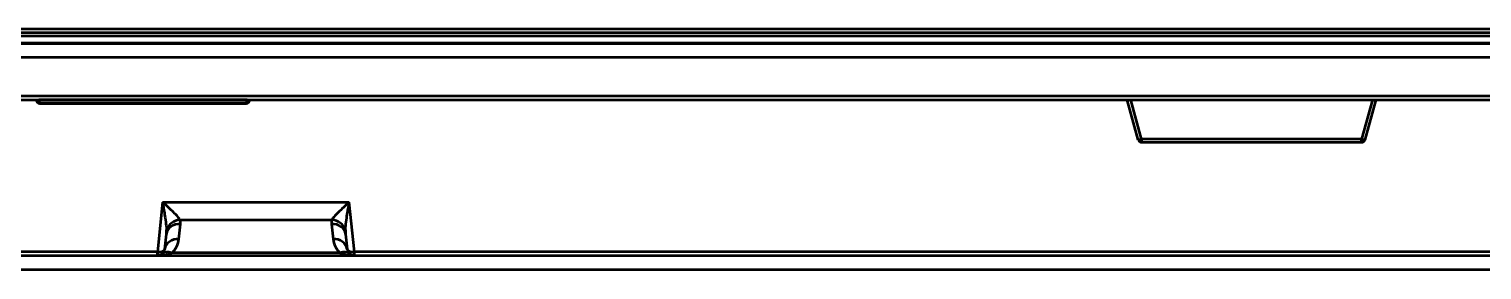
# Model space of a CAD drawing. Header units: millimetres. Extents: x 0 to 2219, y -32 to 1188.
# Drawn here: x 1174.5 to 1380.3, y 318.9 to 353 of the extents above; entities that cross this region are included whole.
import ezdxf

# ---------------------------------------------------------------- set-up
doc = ezdxf.new("R2010")
doc.units = ezdxf.units.MM
doc.header["$LTSCALE"] = 2
doc.layers.add('Sichtbar (ISO)', color=7, linetype='Continuous', lineweight=50)
doc.layers.add('Sichtbar schmal (ISO)', color=7, linetype='Continuous', lineweight=50)

msp = doc.modelspace()

# ---------------------------------------------------------------- linework, layer by layer
at = {"layer": 'Sichtbar (ISO)'}
for p, q in [((1597.678817896982, 352.9723251821728), (1097.678817896982, 352.9723251821727)), ((1597.678817896982, 350.9723251821782), (1097.678817896982, 350.9723251821782)), ((1597.678817896982, 348.97232518218), (1097.678817896982, 348.97232518218)), ((1170.941806360659, 342.9723251821798), (1175.828852379436, 342.9723251821798)), ((1175.544843300767, 342.9723251821795), (1175.579518477827, 342.8429156596281)), ((1175.828852379436, 342.9723251821798), (1205.528783414529, 342.9723251821798)), ((1205.419190174842, 342.9597047265292), (1175.938445619122, 342.9597047265292)), ((1176.062481390972, 342.4723251821794), (1205.295154402993, 342.4723251821794)), ((1205.528783414529, 342.9723251821798), (1330.415829426079, 342.9723251821798)), ((1205.778117316137, 342.8429156596281), (1205.812792493198, 342.9723251821795)), ((1331.623962099971, 337.3393555756223), (1330.069975217201, 342.9723251821797)), ((1330.576458581344, 342.9729499045002), (1364.78117721262, 342.9729499045003)), ((1365.287660576763, 342.9723251821798), (1363.733673693993, 337.3393555756223)), ((1364.941806360659, 342.9723251821799), (1489.828852379435, 342.9723251821799)), ((1332.105957000081, 336.9723251821796), (1363.251678793883, 336.9723251821796)), ((1193.772935748053, 321.8677967189046), (1193.996134339937, 323.9913894677575)), ((1219.361501454028, 323.9913894677575), (1219.584700045912, 321.8677967189046)), ((1104.072562414604, 320.9723251821724), (1192.725861735051, 320.9723251821724)), ((1192.778413852684, 320.9723251821724), (1192.725861735051, 320.9723251821724)), ((1192.778413852684, 320.9723251821698), (1220.57922194128, 320.9723251821698)), ((1220.631774058913, 320.9723251821724), (1220.57922194128, 320.9723251821724)), ((1220.631774058913, 320.9723251821724), (1474.725861735051, 320.9723251821725))]:
    msp.add_line(p, q, dxfattribs=at)
for centre, radius, start, end in [((1176.062481390971, 342.9723251821793), 0.4999999999999697, 195.0000000000135, 270.0000000000163), ((1205.295154402993, 342.9723251821793), 0.4999999999999893, 270, 345.0000000000064), ((1332.105957000081, 337.4723251821796), 0.5, 195.4227684567886, 270), ((1363.251678793883, 337.4723251821796), 0.5000000000000001, 270.0000000000326, 344.5772315432114), ((1192.778413852684, 321.9723251821723), 0.9999999999999925, 270, 354.0000000000052), ((1220.57922194128, 321.9723251821723), 0.9999999999999925, 186.0000000000029, 270.0000000000081)]:
    msp.add_arc(centre, radius, start, end, dxfattribs=at)
for centre, major_axis, ratio, start_param, end_param in [((1175.924993804943, 343.4854358386483), (0.1365348717038319, -0.5095550782035991), 0.9478129721465762, 5.814922707019011, 6.034477698083963), ((1205.432641989021, 343.4854358386483), (-0.1365348717038297, -0.5095550782035998), 0.947812972146576, 0.248707609095618, 0.4682626001605694)]:
    msp.add_ellipse(centre, major_axis=major_axis, ratio=ratio, start_param=start_param, end_param=end_param, dxfattribs=at)
for points in [[(1330.415829426079, 342.9723251821798), (1330.468647395534, 342.9723251821019), (1330.523776486265, 342.9729499045002), (1330.576458581344, 342.9729499045002)], [(1364.78117721262, 342.9729499045002), (1364.833859305297, 342.9729499045002), (1364.888910575902, 342.9721512140377), (1364.941806360659, 342.9723251821799)]]:
    msp.add_open_spline(points, degree=3, dxfattribs=at)
at = {"layer": 'Sichtbar schmal (ISO)'}
for p, q in [((1097.678817896982, 352.4723251821728), (1597.678817896982, 352.4723251821729)), ((1597.678817896982, 351.9723251821729), (1097.678817896982, 351.9723251821728)), ((1097.678817896982, 350.9466668312035), (1597.678817896982, 350.9466668312035)), ((1597.678817896982, 343.47232518218), (1097.678817896982, 343.4723251821799)), ((1176.062481390972, 342.4967969240319), (1175.938445619122, 342.9597047265292)), ((1176.062481390972, 342.4967969240319), (1176.062481390972, 342.4723251821794)), ((1205.295154402993, 342.4967969240319), (1176.062481390972, 342.4967969240319)), ((1205.419190174842, 342.9597047265292), (1205.295154402993, 342.4967969240319)), ((1205.295154402993, 342.4723251821794), (1205.295154402993, 342.4967969240319)), ((1332.105957000081, 337.4287473108059), (1330.576458581344, 342.9729499045002)), ((1364.78117721262, 342.9729499045003), (1363.251678793883, 337.4287473108059)), ((1332.105957000081, 337.4287473108059), (1332.105957000081, 336.9723251821796)), ((1363.251678793883, 337.4287473108059), (1332.105957000081, 337.4287473108059)), ((1363.251678793883, 336.9723251821796), (1363.251678793883, 337.4287473108059)), ((1193.463006634239, 328.4857904086103), (1192.725861735051, 321.4723251821726)), ((1193.463006634239, 328.4857904086103), (1219.894629159726, 328.4857904086103)), ((1220.631774058913, 321.4723251821726), (1219.894629159726, 328.4857904086103)), ((1195.761979538789, 323.297043880946), (1195.985178130673, 325.4206366297998)), ((1195.920063958357, 326.0283342756821), (1217.437571835607, 326.0283342756821)), ((1217.372457663291, 325.4206366297998), (1217.595656255175, 323.297043880946)), ((1192.725861735051, 321.4723251821726), (1104.072562414604, 321.4723251821725)), ((1192.725861735051, 320.9723251821725), (1192.725861735051, 321.4723251821726)), ((1192.725861735051, 321.4723251821725), (1192.830391775389, 321.4668620823559)), ((1218.625493401358, 321.3340210935922), (1194.732142392607, 321.3340210935924)), ((1220.527244018576, 321.466862082356), (1220.631774058913, 321.4723251821726)), ((1474.725861735051, 321.4723251821726), (1220.631774058913, 321.4723251821726)), ((1220.631774058913, 320.9723251821725), (1220.631774058913, 321.4723251821726)), ((1592.678817896982, 318.9345852765022), (602.6788178969823, 318.9345852765022))]:
    msp.add_line(p, q, dxfattribs=at)
for centre, start, end in [((1192.778413852684, 323.6106292707491), 310.635372853773, 353.9999999999981), ((1220.57922194128, 323.6106292707491), 186.0000000000019, 229.3646271462452)]:
    msp.add_arc(centre, 3.000000000001272, start, end, dxfattribs=at)
for centre, major_axis, ratio, start_param, end_param in [((1176.062481390972, 342.9723251821793), (-0.4829629131445611, -0.1294095225511504), 0.9478129721464862, 0, 1.322088717699422), ((1205.295154402993, 342.9723251821793), (0.4829629131445047, -0.1294095225512092), 0.9478129721464881, 4.961096589480302, 6.283185307179649), ((1332.105957000081, 337.4723251821796), (-0.4819949001099499, -0.1329696065572873), 0.08403982424815924, 0, 1.547616121322117), ((1363.251678793883, 337.4723251821796), (0.4819949001099487, -0.1329696065572815), 0.08403982424815339, 4.735569185845669, 6.283185307179623), ((1195.985178130673, 323.7823325412222), (-1.989043790736543, 0.2090569265352201), 0.817667559494056, 4.798118658997195, 6.283185307179547), ((1195.920063958327, 324.3900301870547), (1.899887613534684, 0.6248416246838796), 0.8049550858950386, 1.311996897778201, 2.63228570236171), ((1192.968653291982, 325.4206366297998), (-3.017854119329006, -0.2927770196781043), 0.689271045607277, 3.001761108729627, 3.295250390594177), ((1220.388982501982, 325.4206366297998), (-3.017854119329006, 0.2927770196781037), 0.6892710456072768, 6.12952757018428, 6.423016852039753), ((1217.372457663291, 323.7823325412222), (1.989043790736567, 0.2090569265353068), 0.8176675594940556, 0, 1.485066648182356), ((1217.437571835638, 324.3900301870548), (1.899887613534596, -0.6248416246839886), 0.8049550858950427, 0.5093069512282398, 1.829595755811726), ((1195.761979538789, 321.6587397923684), (-1.989043790736555, 0.2090569265352212), 0.8176675594940566, 4.798118658997195, 6.283185307179547), ((1192.968653291982, 323.7823325412222), (0.4095184919990591, 2.102565965195803), 0.4603243934821575, 4.901002432107719, 5.194491713952062), ((1217.595656255175, 321.6587397923684), (1.989043790736543, 0.2090569265352207), 0.8176675594940562, 0, 1.48506664818239), ((1220.388982501982, 323.7823325412222), (-0.4095184919990593, 2.102565965195803), 0.4603243934821574, 1.088693593227525, 1.382182875071867), ((1192.778413852684, 321.4723251821724), (-2.154621424853287e-14, -0.500000000000013), 0.1039620511845628, 0, 1.559869909752052), ((1192.778413852684, 321.9723251821723), (-0.9945218953683196, 0.1045284632676528), 0.4999999999996839, 1.675516081914588, 3.141592653589928), ((1194.732142392607, 319.6957170050155), (-1.30248569328246, 1.517738784769736), 0.6810405875132949, 5.383210132116258, 6.283185307179287), ((1218.625493401358, 319.6957170050145), (1.302485693281784, 1.517738784770424), 0.6810405875135499, 0, 0.8999751750626723), ((1220.57922194128, 321.9723251821723), (-0.9945218953683201, -0.1045284632676509), 0.4999999999996813, 0, 1.466076571675207), ((1220.57922194128, 321.4723251821724), (3.076816687715145e-14, -0.4999999999999993), 0.1039620511843882, 4.723315397427402, 6.283185307179)]:
    msp.add_ellipse(centre, major_axis=major_axis, ratio=ratio, start_param=start_param, end_param=end_param, dxfattribs=at)
for points, knots in [([(1195.920063958327, 326.0283342756766), (1195.882447407344, 326.0969601960253), (1195.833622386441, 326.1699012864312), (1195.620805875476, 326.4525889463343), (1195.404063055962, 326.6844304898765), (1195.158020336364, 326.9287242465138), (1194.95420341614, 327.1310923604309), (1194.728435880158, 327.3433712794558), (1194.165142643901, 327.8606652812476), (1193.81239186409, 328.1746537888704), (1193.463006634239, 328.4857904086103)], [0.09962645549872172, 0.09962645549872172, 0.09962645549872172, 0.09962645549872172, 0.1601066516091486, 0.1601066516091486, 0.3202133032182973, 0.3202133032182973, 0.3202133032182973, 0.4528424852232567, 0.4528424852232567, 0.6404266064365945, 0.6404266064365945, 0.6404266064365945, 0.6404266064365945]), ([(1193.463006634239, 328.4857904086103), (1193.546075045655, 327.9952204012485), (1193.629960410599, 327.5001651156982), (1193.762077108606, 326.6833269263624), (1193.814457880835, 326.3477524111971), (1193.860506652298, 326.0270543219601), (1193.916095584524, 325.6399155605731), (1193.963142770506, 325.2713487177934), (1194.002979530537, 324.8183835223932), (1194.011189639597, 324.7009793422409), (1194.016071130541, 324.5901478971703)], [-0.6404266064365945, -0.6404266064365945, -0.6404266064365945, -0.6404266064365945, -0.4528424852232567, -0.4528424852232567, -0.3202133032182973, -0.3202133032182973, -0.3202133032182973, -0.1601066516091486, -0.1601066516091486, -0.09962645549872133, -0.09962645549872133, -0.09962645549872133, -0.09962645549872133]), ([(1219.894629159726, 328.4857904086103), (1219.545244414291, 328.174654220253), (1219.192494132906, 327.860666155456), (1218.629200801349, 327.3433721145827), (1218.403432758349, 327.1310927396448), (1218.199615422184, 326.9287242113498), (1217.953572681939, 326.6844304325289), (1217.736829910572, 326.4525889368057), (1217.524013405873, 326.1699012838666), (1217.475188385743, 326.0969601944245), (1217.437571835638, 326.0283342756766)], [-0.001001562944766479, -0.001001562944766479, -0.001001562944766479, -0.001001562944766479, 0.1865822981871532, 0.1865822981871532, 0.3192117393384659, 0.3192117393384659, 0.3192117393384659, 0.4793183904800821, 0.4793183904800821, 0.5397985855668774, 0.5397985855668774, 0.5397985855668774, 0.5397985855668774]), ([(1219.341564663423, 324.5901478971703), (1219.346446154254, 324.7009793396759), (1219.354656263161, 324.8183835182643), (1219.394493021863, 325.2713487025765), (1219.441540196968, 325.6399154695753), (1219.497129133665, 326.0270542662348), (1219.543177998941, 326.3477530122447), (1219.595558891208, 326.6833282465918), (1219.727675617162, 327.5001664939842), (1219.811560863483, 327.9952210814133), (1219.894629159726, 328.4857904086103)], [-0.5397985855668773, -0.5397985855668773, -0.5397985855668773, -0.5397985855668773, -0.4793183904800821, -0.4793183904800821, -0.3192117393384659, -0.3192117393384659, -0.3192117393384659, -0.1865822981871532, -0.1865822981871532, 0.001001562944766479, 0.001001562944766479, 0.001001562944766479, 0.001001562944766479]), ([(1192.778413852684, 320.9723251821698), (1192.948764415732, 320.9723251821699), (1193.119693121416, 320.9795811071623), (1193.458823993982, 321.0088829153922), (1193.627013372455, 321.0309251992646), (1193.791812007385, 321.060497981337), (1193.956610642316, 321.0900707634094), (1194.119317221001, 321.1274147852661), (1194.434805731031, 321.2183790418482), (1194.587546547566, 321.2719768138508), (1194.732142392607, 321.3340210935926)], [-0.0009764883735137333, -0.0009764883735137333, -0.0009764883735137333, -0.0009764883735137333, 0.07708794661101157, 0.07708794661101157, 0.1551523815955369, 0.1551523815955369, 0.1551523815955369, 0.2332168165800622, 0.2332168165800622, 0.3112812515645875, 0.3112812515645875, 0.3112812515645875, 0.3112812515645875]), ([(1218.625493401358, 321.3340210935922), (1218.909994752785, 321.2119451001236), (1219.225923966808, 321.1225509777452), (1219.884584371833, 321.0022550125712), (1220.233002834659, 320.9723251821699), (1220.57922194128, 320.9723251821698)], [-0.311240930534037, -0.311240930534037, -0.311240930534037, -0.311240930534037, -0.1576442815769032, -0.1576442815769032, 0.001013244736386423, 0.001013244736386423, 0.001013244736386423, 0.001013244736386423])]:
    msp.add_open_spline(points, degree=3, knots=knots, dxfattribs=at)

doc.saveas('drawing.dxf')
